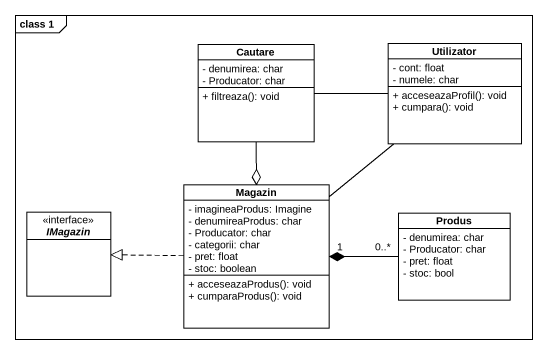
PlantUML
@startuml
mainframe class 1
hide circle
hide empty members
skinparam classAttributeIconSize 0
class Cautare {
  - denumirea: char
  - Producator: char
  + filtreaza(): void
}
class Utilizator {
  - cont: float
  - numele: char
  + acceseazaProfil(): void
  + cumpara(): void
}
class Magazin {
  - imagineaProdus: Imagine
  - denumireaProdus: char
  - Producator: char
  - categorii: char
  - pret: float
  - stoc: boolean
  + acceseazaProdus(): void
  + cumparaProdus(): void
}
interface IMagazin
class Produs {
  - denumirea: char
  - Producator: char
  - pret: float
  - stoc: bool
}
Cautare -right- Utilizator
Cautare --o Magazin
Utilizator -- Magazin
Magazin .left.|> IMagazin
Produs "0..*" -left-* "1" Magazin
@enduml
